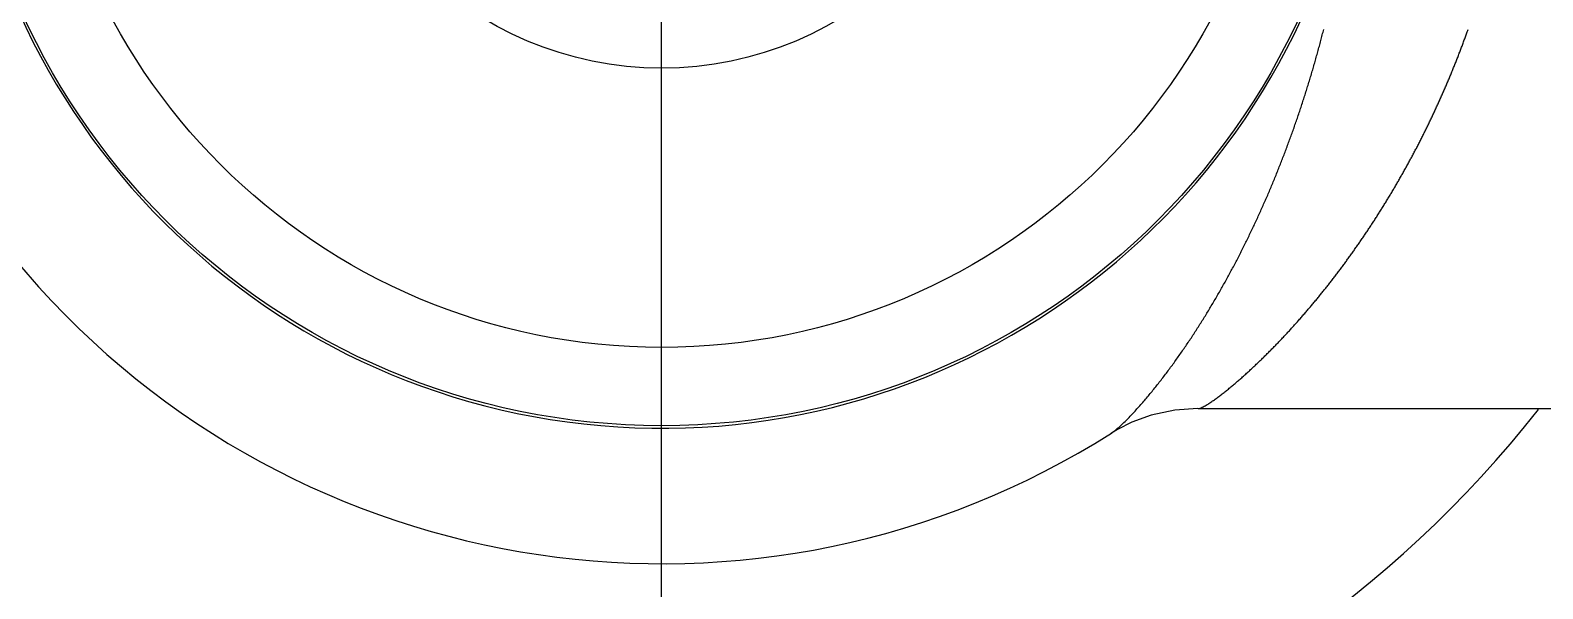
# Model space of a CAD drawing. Header units: millimetres. Extents: x 0 to 5600, y -67 to 2530.
# Drawn here: x 5084.86 to 5130.19, y 905.2 to 921.92 of the extents above; entities that cross this region are included whole.
import ezdxf
from ezdxf.lldxf.tags import DXFTag

# ---------------------------------------------------------------- set-up
doc = ezdxf.new("R2010")
doc.units = ezdxf.units.MM
doc.layers.add('내부선 및 부속', color=4, linetype='Continuous')
doc.layers.add('중심선', color=1, linetype='DASHED')
tags = doc.linetypes.add('DASHDOT', pattern=[70, 31, -13, 13, -13]).pattern_tags.tags
tags[10:11] = [DXFTag(74, 4), DXFTag(75, 0), DXFTag(340, '0'), DXFTag(46, 0.0), DXFTag(50, 0.0), DXFTag(44, 0.0), DXFTag(45, 0.0)]
tags[8:9] = [DXFTag(74, 4), DXFTag(75, 0), DXFTag(340, '0'), DXFTag(46, 0.0), DXFTag(50, 0.0), DXFTag(44, 0.0), DXFTag(45, 0.0)]
tags[6:7] = [DXFTag(74, 4), DXFTag(75, 0), DXFTag(340, '0'), DXFTag(46, 0.0), DXFTag(50, 0.0), DXFTag(44, 0.0), DXFTag(45, 0.0)]
tags[4:5] = [DXFTag(74, 4), DXFTag(75, 0), DXFTag(340, '0'), DXFTag(46, 0.0), DXFTag(50, 0.0), DXFTag(44, 0.0), DXFTag(45, 0.0)]
tags = doc.linetypes.add('DASHED', pattern=[25.72, 12.86, -12.86]).pattern_tags.tags
tags[6:7] = [DXFTag(74, 4), DXFTag(75, 0), DXFTag(340, '0'), DXFTag(46, 0.0), DXFTag(50, 0.0), DXFTag(44, 0.0), DXFTag(45, 0.0)]
tags[4:5] = [DXFTag(74, 4), DXFTag(75, 0), DXFTag(340, '0'), DXFTag(46, 0.0), DXFTag(50, 0.0), DXFTag(44, 0.0), DXFTag(45, 0.0)]

msp = doc.modelspace()

# ---------------------------------------------------------------- linework, layer by layer
at = {"layer": '내부선 및 부속', "linetype": 'Continuous'}
for p, q in [((5119.863, 910.593), (5139.327, 910.593)), ((5119.863, 910.593), (5139.327, 910.593)), ((5117.448, 909.969), (5117.262, 909.858)), ((5117.242, 909.845), (5117.251, 909.851))]:
    msp.add_line(p, q, dxfattribs=at)
at = {"layer": '내부선 및 부속', "linetype": 'Continuous', "flags": 128}
for points in [[(5117.348, 909.919), (5117.383, 909.946), (5117.416, 909.973), (5117.449, 910.001), (5117.482, 910.029), (5117.515, 910.058), (5117.547, 910.087), (5117.578, 910.117), (5117.61, 910.147), (5117.641, 910.177), (5117.672, 910.207), (5117.703, 910.237), (5117.734, 910.268), (5117.764, 910.299), (5117.794, 910.33), (5117.825, 910.361), (5117.855, 910.392), (5117.884, 910.423), (5117.914, 910.455), (5117.944, 910.487), (5117.973, 910.519), (5118.002, 910.55), (5118.031, 910.582), (5118.061, 910.615), (5118.089, 910.647), (5118.118, 910.679), (5118.147, 910.712), (5118.176, 910.744), (5118.204, 910.777), (5118.232, 910.81), (5118.261, 910.843), (5118.289, 910.875), (5118.317, 910.909), (5118.345, 910.942), (5118.373, 910.975), (5118.4, 911.008), (5118.428, 911.041), (5118.456, 911.075), (5118.483, 911.108), (5118.51, 911.142), (5118.538, 911.176), (5118.565, 911.209), (5118.592, 911.243), (5118.619, 911.277), (5118.646, 911.311), (5118.673, 911.345), (5118.7, 911.379), (5118.726, 911.413), (5118.753, 911.447), (5118.779, 911.482), (5118.806, 911.516), (5118.832, 911.55), (5118.858, 911.585), (5118.885, 911.619), (5118.911, 911.654), (5118.937, 911.688), (5118.963, 911.723), (5118.989, 911.758), (5119.014, 911.793), (5119.04, 911.828), (5119.066, 911.862), (5119.091, 911.897), (5119.117, 911.932), (5119.142, 911.967), (5119.168, 912.003), (5119.193, 912.038), (5119.218, 912.073), (5119.243, 912.108), (5119.268, 912.144), (5119.293, 912.179), (5119.318, 912.214), (5119.343, 912.25), (5119.368, 912.286), (5119.393, 912.321), (5119.417, 912.357), (5119.442, 912.392), (5119.466, 912.428), (5119.491, 912.464), (5119.515, 912.5), (5119.539, 912.536), (5119.564, 912.572), (5119.588, 912.608), (5119.612, 912.644), (5119.636, 912.68), (5119.66, 912.716), (5119.684, 912.752), (5119.708, 912.788), (5119.731, 912.824), (5119.755, 912.861), (5119.779, 912.897), (5119.802, 912.933), (5119.826, 912.97), (5119.849, 913.006), (5119.872, 913.043), (5119.896, 913.079), (5119.919, 913.116), (5119.942, 913.152), (5119.965, 913.189), (5119.988, 913.226), (5120.011, 913.263), (5120.034, 913.299), (5120.034, 913.299), (5120.057, 913.336), (5120.08, 913.373), (5120.102, 913.41), (5120.125, 913.447), (5120.147, 913.484), (5120.17, 913.521), (5120.192, 913.558), (5120.215, 913.595), (5120.237, 913.632), (5120.259, 913.669), (5120.282, 913.707), (5120.304, 913.744), (5120.326, 913.781), (5120.348, 913.818), (5120.37, 913.856), (5120.392, 913.893), (5120.413, 913.931), (5120.435, 913.968), (5120.457, 914.006), (5120.479, 914.043), (5120.5, 914.081), (5120.522, 914.118), (5120.543, 914.156), (5120.564, 914.194), (5120.586, 914.231), (5120.607, 914.269), (5120.628, 914.307), (5120.649, 914.345), (5120.67, 914.383), (5120.691, 914.421), (5120.712, 914.459), (5120.733, 914.497), (5120.754, 914.535), (5120.775, 914.573), (5120.796, 914.611), (5120.816, 914.649), (5120.837, 914.687), (5120.857, 914.725), (5120.878, 914.763), (5120.898, 914.801), (5120.919, 914.84), (5120.939, 914.878), (5120.959, 914.916), (5120.979, 914.955), (5120.999, 914.993), (5121.02, 915.032), (5121.04, 915.07), (5121.059, 915.108), (5121.079, 915.147), (5121.099, 915.186), (5121.119, 915.224), (5121.139, 915.263), (5121.158, 915.301), (5121.178, 915.34), (5121.197, 915.379), (5121.217, 915.417), (5121.236, 915.456), (5121.256, 915.495), (5121.275, 915.534), (5121.294, 915.573), (5121.313, 915.611), (5121.332, 915.65), (5121.352, 915.689), (5121.371, 915.728), (5121.39, 915.767), (5121.408, 915.806), (5121.427, 915.845), (5121.446, 915.884), (5121.465, 915.923), (5121.483, 915.962), (5121.502, 916.002), (5121.521, 916.041), (5121.539, 916.08), (5121.557, 916.119), (5121.576, 916.158), (5121.594, 916.198), (5121.612, 916.237), (5121.631, 916.276), (5121.649, 916.316), (5121.667, 916.355), (5121.685, 916.394), (5121.703, 916.434), (5121.721, 916.473), (5121.739, 916.513), (5121.756, 916.552), (5121.774, 916.592), (5121.792, 916.631), (5121.81, 916.671), (5121.827, 916.711), (5121.845, 916.75), (5121.862, 916.79), (5121.879, 916.83), (5121.897, 916.869), (5121.914, 916.909), (5121.931, 916.949), (5121.949, 916.989), (5121.966, 917.028), (5121.983, 917.068), (5122, 917.108), (5122.017, 917.148), (5122.017, 917.148), (5122.034, 917.188), (5122.051, 917.228), (5122.067, 917.268), (5122.084, 917.308), (5122.101, 917.348), (5122.117, 917.388), (5122.134, 917.428), (5122.15, 917.468), (5122.167, 917.508), (5122.183, 917.548), (5122.2, 917.588), (5122.216, 917.628), (5122.232, 917.669), (5122.248, 917.709), (5122.265, 917.749), (5122.281, 917.789), (5122.297, 917.829), (5122.313, 917.87), (5122.329, 917.91), (5122.344, 917.95), (5122.36, 917.991), (5122.376, 918.031), (5122.392, 918.071), (5122.407, 918.112), (5122.423, 918.152), (5122.438, 918.193), (5122.454, 918.233), (5122.469, 918.274), (5122.485, 918.314), (5122.5, 918.355), (5122.515, 918.395), (5122.53, 918.436), (5122.546, 918.477), (5122.561, 918.517), (5122.576, 918.558), (5122.591, 918.599), (5122.606, 918.639), (5122.621, 918.68), (5122.635, 918.721), (5122.65, 918.761), (5122.665, 918.802), (5122.68, 918.843), (5122.694, 918.884), (5122.709, 918.925), (5122.723, 918.965), (5122.738, 919.006), (5122.752, 919.047), (5122.766, 919.088), (5122.781, 919.129), (5122.795, 919.17), (5122.809, 919.211), (5122.823, 919.252), (5122.837, 919.293), (5122.851, 919.334), (5122.865, 919.375), (5122.879, 919.416), (5122.893, 919.457), (5122.907, 919.498), (5122.921, 919.539), (5122.934, 919.58), (5122.948, 919.621), (5122.962, 919.662), (5122.975, 919.704), (5122.989, 919.745), (5123.002, 919.786), (5123.016, 919.827), (5123.029, 919.868), (5123.042, 919.91), (5123.055, 919.951), (5123.069, 919.992), (5123.082, 920.034), (5123.095, 920.075), (5123.108, 920.116), (5123.121, 920.158), (5123.134, 920.199), (5123.146, 920.24), (5123.159, 920.282), (5123.172, 920.323), (5123.185, 920.365), (5123.197, 920.406), (5123.21, 920.448), (5123.222, 920.489), (5123.235, 920.53), (5123.247, 920.572), (5123.26, 920.614), (5123.272, 920.655), (5123.284, 920.697), (5123.297, 920.738), (5123.309, 920.78), (5123.321, 920.821), (5123.333, 920.863), (5123.345, 920.905), (5123.357, 920.946), (5123.369, 920.988), (5123.381, 921.03), (5123.393, 921.071), (5123.404, 921.113), (5123.416, 921.155), (5123.428, 921.197), (5123.439, 921.238), (5123.439, 921.238), (5123.451, 921.28), (5123.462, 921.322), (5123.474, 921.364), (5123.485, 921.405), (5123.497, 921.447), (5123.508, 921.489), (5123.519, 921.531), (5123.53, 921.573), (5123.541, 921.615), (5123.552, 921.657), (5123.564, 921.699), (5123.574, 921.74), (5123.585, 921.782), (5123.596, 921.824), (5123.607, 921.866), (5123.618, 921.908), (5123.629, 921.95)], [(5119.863, 910.593), (5119.896, 910.597), (5119.928, 910.606), (5119.958, 910.619), (5119.989, 910.633), (5120.018, 910.647), (5120.047, 910.663), (5120.076, 910.679), (5120.104, 910.695), (5120.132, 910.712), (5120.16, 910.729), (5120.188, 910.747), (5120.215, 910.765), (5120.243, 910.783), (5120.27, 910.802), (5120.297, 910.82), (5120.324, 910.839), (5120.351, 910.858), (5120.378, 910.877), (5120.404, 910.897), (5120.431, 910.916), (5120.457, 910.935), (5120.484, 910.955), (5120.51, 910.975), (5120.536, 910.995), (5120.562, 911.015), (5120.588, 911.035), (5120.614, 911.055), (5120.64, 911.075), (5120.666, 911.096), (5120.692, 911.116), (5120.717, 911.137), (5120.743, 911.157), (5120.769, 911.178), (5120.794, 911.199), (5120.819, 911.22), (5120.845, 911.24), (5120.87, 911.261), (5120.895, 911.283), (5120.921, 911.304), (5120.946, 911.325), (5120.971, 911.346), (5120.996, 911.367), (5121.021, 911.389), (5121.046, 911.41), (5121.071, 911.432), (5121.096, 911.453), (5121.12, 911.475), (5121.145, 911.496), (5121.17, 911.518), (5121.194, 911.54), (5121.219, 911.562), (5121.244, 911.584), (5121.268, 911.606), (5121.293, 911.628), (5121.317, 911.65), (5121.341, 911.672), (5121.366, 911.694), (5121.39, 911.716), (5121.414, 911.738), (5121.438, 911.76), (5121.463, 911.783), (5121.487, 911.805), (5121.511, 911.828), (5121.535, 911.85), (5121.559, 911.872), (5121.583, 911.895), (5121.607, 911.918), (5121.63, 911.94), (5121.654, 911.963), (5121.678, 911.986), (5121.702, 912.008), (5121.726, 912.031), (5121.749, 912.054), (5121.773, 912.077), (5121.796, 912.1), (5121.82, 912.123), (5121.843, 912.146), (5121.867, 912.169), (5121.89, 912.192), (5121.914, 912.215), (5121.937, 912.238), (5121.96, 912.261), (5121.984, 912.285), (5122.007, 912.308), (5122.03, 912.331), (5122.053, 912.355), (5122.076, 912.378), (5122.099, 912.401), (5122.122, 912.425), (5122.145, 912.448), (5122.168, 912.472), (5122.191, 912.495), (5122.214, 912.519), (5122.237, 912.543), (5122.26, 912.566), (5122.283, 912.59), (5122.305, 912.614), (5122.328, 912.638), (5122.351, 912.661), (5122.373, 912.685), (5122.373, 912.685), (5122.396, 912.709), (5122.419, 912.733), (5122.441, 912.757), (5122.464, 912.781), (5122.486, 912.805), (5122.508, 912.829), (5122.531, 912.853), (5122.553, 912.877), (5122.576, 912.902), (5122.598, 912.926), (5122.62, 912.95), (5122.642, 912.974), (5122.664, 912.998), (5122.687, 913.023), (5122.709, 913.047), (5122.731, 913.072), (5122.753, 913.096), (5122.775, 913.12), (5122.797, 913.145), (5122.819, 913.169), (5122.84, 913.194), (5122.862, 913.219), (5122.884, 913.243), (5122.906, 913.268), (5122.928, 913.292), (5122.949, 913.317), (5122.971, 913.342), (5122.993, 913.367), (5123.014, 913.391), (5123.036, 913.416), (5123.057, 913.441), (5123.079, 913.466), (5123.1, 913.491), (5123.122, 913.516), (5123.143, 913.541), (5123.164, 913.566), (5123.186, 913.591), (5123.207, 913.616), (5123.228, 913.641), (5123.25, 913.666), (5123.271, 913.691), (5123.292, 913.716), (5123.313, 913.742), (5123.334, 913.767), (5123.355, 913.792), (5123.376, 913.818), (5123.397, 913.843), (5123.418, 913.868), (5123.439, 913.894), (5123.46, 913.919), (5123.481, 913.944), (5123.502, 913.97), (5123.522, 913.995), (5123.543, 914.021), (5123.564, 914.046), (5123.584, 914.072), (5123.605, 914.098), (5123.626, 914.123), (5123.646, 914.149), (5123.667, 914.175), (5123.687, 914.2), (5123.708, 914.226), (5123.728, 914.252), (5123.749, 914.278), (5123.769, 914.303), (5123.789, 914.329), (5123.809, 914.355), (5123.83, 914.381), (5123.85, 914.407), (5123.87, 914.433), (5123.89, 914.459), (5123.91, 914.485), (5123.931, 914.511), (5123.951, 914.537), (5123.971, 914.563), (5123.991, 914.589), (5124.011, 914.615), (5124.03, 914.642), (5124.05, 914.668), (5124.07, 914.694), (5124.09, 914.72), (5124.11, 914.747), (5124.129, 914.773), (5124.149, 914.799), (5124.169, 914.826), (5124.189, 914.852), (5124.208, 914.878), (5124.228, 914.905), (5124.247, 914.931), (5124.267, 914.958), (5124.286, 914.984), (5124.306, 915.011), (5124.325, 915.037), (5124.344, 915.064), (5124.364, 915.09), (5124.383, 915.117), (5124.402, 915.144), (5124.422, 915.17), (5124.441, 915.197), (5124.46, 915.224), (5124.46, 915.224), (5124.479, 915.251), (5124.498, 915.277), (5124.517, 915.304), (5124.536, 915.331), (5124.555, 915.358), (5124.574, 915.385), (5124.593, 915.412), (5124.612, 915.438), (5124.631, 915.465), (5124.65, 915.492), (5124.668, 915.519), (5124.687, 915.546), (5124.706, 915.573), (5124.725, 915.6), (5124.743, 915.628), (5124.762, 915.655), (5124.78, 915.682), (5124.799, 915.709), (5124.817, 915.736), (5124.836, 915.763), (5124.854, 915.791), (5124.873, 915.818), (5124.891, 915.845), (5124.91, 915.872), (5124.928, 915.9), (5124.946, 915.927), (5124.964, 915.954), (5124.983, 915.982), (5125.001, 916.009), (5125.019, 916.037), (5125.037, 916.064), (5125.055, 916.092), (5125.073, 916.119), (5125.091, 916.147), (5125.109, 916.174), (5125.127, 916.202), (5125.145, 916.229), (5125.163, 916.257), (5125.181, 916.284), (5125.198, 916.312), (5125.216, 916.34), (5125.234, 916.368), (5125.252, 916.395), (5125.269, 916.423), (5125.287, 916.451), (5125.304, 916.479), (5125.322, 916.506), (5125.339, 916.534), (5125.357, 916.562), (5125.374, 916.59), (5125.392, 916.618), (5125.409, 916.646), (5125.427, 916.674), (5125.444, 916.702), (5125.461, 916.73), (5125.478, 916.758), (5125.496, 916.786), (5125.513, 916.814), (5125.53, 916.842), (5125.547, 916.87), (5125.564, 916.898), (5125.581, 916.926), (5125.598, 916.954), (5125.615, 916.982), (5125.632, 917.011), (5125.649, 917.039), (5125.666, 917.067), (5125.683, 917.095), (5125.699, 917.124), (5125.716, 917.152), (5125.733, 917.18), (5125.75, 917.208), (5125.766, 917.237), (5125.783, 917.265), (5125.799, 917.294), (5125.816, 917.322), (5125.832, 917.35), (5125.849, 917.379), (5125.865, 917.407), (5125.882, 917.436), (5125.898, 917.464), (5125.914, 917.493), (5125.931, 917.521), (5125.947, 917.55), (5125.963, 917.579), (5125.98, 917.607), (5125.996, 917.636), (5126.012, 917.665), (5126.028, 917.693), (5126.044, 917.722), (5126.06, 917.751), (5126.076, 917.779), (5126.092, 917.808), (5126.108, 917.837), (5126.124, 917.866), (5126.14, 917.895), (5126.155, 917.923), (5126.171, 917.952), (5126.187, 917.981), (5126.203, 918.01), (5126.203, 918.01), (5126.218, 918.039), (5126.234, 918.068), (5126.25, 918.097), (5126.265, 918.126), (5126.281, 918.155), (5126.296, 918.184), (5126.312, 918.213), (5126.327, 918.242), (5126.343, 918.271), (5126.358, 918.3), (5126.373, 918.329), (5126.389, 918.358), (5126.404, 918.387), (5126.419, 918.417), (5126.434, 918.446), (5126.449, 918.475), (5126.465, 918.504), (5126.48, 918.533), (5126.495, 918.563), (5126.51, 918.592), (5126.525, 918.621), (5126.54, 918.65), (5126.555, 918.68), (5126.569, 918.709), (5126.584, 918.739), (5126.599, 918.768), (5126.614, 918.797), (5126.629, 918.827), (5126.643, 918.856), (5126.658, 918.886), (5126.673, 918.915), (5126.687, 918.945), (5126.702, 918.974), (5126.716, 919.004), (5126.731, 919.033), (5126.745, 919.063), (5126.76, 919.092), (5126.774, 919.122), (5126.788, 919.151), (5126.803, 919.181), (5126.817, 919.211), (5126.831, 919.24), (5126.845, 919.27), (5126.859, 919.3), (5126.874, 919.329), (5126.888, 919.359), (5126.902, 919.389), (5126.916, 919.419), (5126.93, 919.448), (5126.944, 919.478), (5126.958, 919.508), (5126.971, 919.538), (5126.985, 919.568), (5126.999, 919.598), (5127.013, 919.628), (5127.027, 919.657), (5127.04, 919.687), (5127.054, 919.717), (5127.068, 919.747), (5127.081, 919.777), (5127.095, 919.807), (5127.108, 919.837), (5127.122, 919.867), (5127.135, 919.897), (5127.149, 919.927), (5127.162, 919.957), (5127.175, 919.987), (5127.189, 920.017), (5127.202, 920.048), (5127.215, 920.078), (5127.228, 920.108), (5127.242, 920.138), (5127.255, 920.168), (5127.268, 920.198), (5127.281, 920.229), (5127.294, 920.259), (5127.307, 920.289), (5127.32, 920.319), (5127.333, 920.35), (5127.346, 920.38), (5127.358, 920.41), (5127.371, 920.44), (5127.384, 920.471), (5127.397, 920.501), (5127.409, 920.531), (5127.422, 920.562), (5127.435, 920.592), (5127.447, 920.623), (5127.46, 920.653), (5127.472, 920.683), (5127.485, 920.714), (5127.497, 920.744), (5127.51, 920.775), (5127.522, 920.805), (5127.534, 920.836), (5127.547, 920.866), (5127.559, 920.897), (5127.571, 920.927), (5127.583, 920.958), (5127.595, 920.989), (5127.595, 920.989), (5127.607, 921.019), (5127.62, 921.05), (5127.632, 921.08), (5127.644, 921.111), (5127.656, 921.142), (5127.667, 921.172), (5127.679, 921.203), (5127.691, 921.234), (5127.703, 921.264), (5127.715, 921.295), (5127.727, 921.326), (5127.738, 921.357), (5127.75, 921.387), (5127.762, 921.418), (5127.773, 921.449), (5127.785, 921.48), (5127.796, 921.511), (5127.808, 921.541), (5127.819, 921.572), (5127.831, 921.603), (5127.842, 921.634), (5127.853, 921.665), (5127.865, 921.696), (5127.876, 921.727), (5127.887, 921.758), (5127.898, 921.789), (5127.909, 921.819), (5127.921, 921.85), (5127.932, 921.881), (5127.943, 921.912), (5127.954, 921.943)], [(5119.857, 910.593), (5119.168, 910.545), (5118.455, 910.392), (5117.881, 910.185), (5117.448, 909.969)], [(5117.279, 909.869), (5117.279, 909.869), (5117.279, 909.869), (5117.28, 909.87), (5117.28, 909.87), (5117.281, 909.87), (5117.281, 909.871), (5117.282, 909.871), (5117.282, 909.871), (5117.283, 909.872), (5117.283, 909.872), (5117.283, 909.872), (5117.284, 909.872), (5117.284, 909.873), (5117.285, 909.873), (5117.285, 909.873), (5117.286, 909.874), (5117.286, 909.874), (5117.287, 909.874), (5117.287, 909.875), (5117.288, 909.875), (5117.288, 909.875), (5117.288, 909.876), (5117.289, 909.876), (5117.289, 909.876), (5117.29, 909.876), (5117.29, 909.877), (5117.291, 909.877), (5117.291, 909.877), (5117.292, 909.878), (5117.292, 909.878), (5117.292, 909.878), (5117.293, 909.879), (5117.293, 909.879), (5117.294, 909.879), (5117.294, 909.88), (5117.295, 909.88), (5117.295, 909.88), (5117.296, 909.88), (5117.296, 909.881), (5117.296, 909.881), (5117.297, 909.881), (5117.297, 909.882), (5117.298, 909.882), (5117.298, 909.882), (5117.299, 909.883), (5117.299, 909.883), (5117.3, 909.883), (5117.3, 909.884), (5117.3, 909.884), (5117.301, 909.884), (5117.301, 909.884), (5117.302, 909.885), (5117.302, 909.885), (5117.303, 909.885), (5117.303, 909.886), (5117.304, 909.886), (5117.304, 909.886), (5117.304, 909.887), (5117.305, 909.887), (5117.305, 909.887), (5117.306, 909.888), (5117.306, 909.888), (5117.307, 909.888), (5117.307, 909.889), (5117.307, 909.889), (5117.308, 909.889), (5117.308, 909.889), (5117.309, 909.89), (5117.309, 909.89), (5117.31, 909.89), (5117.31, 909.891), (5117.311, 909.891), (5117.311, 909.891), (5117.311, 909.892), (5117.312, 909.892), (5117.312, 909.892), (5117.313, 909.893), (5117.313, 909.893), (5117.314, 909.893), (5117.314, 909.894), (5117.315, 909.894), (5117.315, 909.894), (5117.315, 909.894), (5117.316, 909.895), (5117.316, 909.895), (5117.317, 909.895), (5117.317, 909.896), (5117.318, 909.896), (5117.318, 909.896), (5117.318, 909.897), (5117.319, 909.897), (5117.319, 909.897), (5117.32, 909.898), (5117.32, 909.898), (5117.321, 909.898), (5117.321, 909.899), (5117.322, 909.899), (5117.322, 909.899), (5117.322, 909.9), (5117.323, 909.9), (5117.323, 909.9), (5117.323, 909.9), (5117.324, 909.901), (5117.324, 909.901), (5117.325, 909.901), (5117.325, 909.902), (5117.325, 909.902), (5117.326, 909.902), (5117.326, 909.902), (5117.327, 909.903), (5117.327, 909.903), (5117.328, 909.903), (5117.328, 909.904), (5117.328, 909.904), (5117.329, 909.904), (5117.329, 909.905), (5117.33, 909.905), (5117.33, 909.905), (5117.331, 909.906), (5117.331, 909.906), (5117.332, 909.906), (5117.332, 909.907), (5117.332, 909.907), (5117.333, 909.907), (5117.333, 909.908), (5117.334, 909.908), (5117.334, 909.908), (5117.335, 909.909), (5117.335, 909.909), (5117.335, 909.909), (5117.336, 909.91), (5117.336, 909.91), (5117.337, 909.91), (5117.337, 909.911), (5117.338, 909.911), (5117.338, 909.911), (5117.338, 909.912), (5117.339, 909.912), (5117.339, 909.912), (5117.34, 909.913), (5117.34, 909.913), (5117.341, 909.913), (5117.341, 909.913), (5117.341, 909.914), (5117.342, 909.914), (5117.342, 909.914), (5117.343, 909.915), (5117.343, 909.915), (5117.344, 909.915), (5117.344, 909.916), (5117.344, 909.916), (5117.345, 909.916), (5117.345, 909.917), (5117.346, 909.917), (5117.346, 909.917), (5117.347, 909.918), (5117.347, 909.918), (5117.347, 909.918), (5117.348, 909.919), (5117.348, 909.919), (5117.348, 909.919)]]:
    msp.add_lwpolyline(points, dxfattribs=at)
at = {"layer": '내부선 및 부속', "linetype": 'Continuous'}
for radius in [21.044, 18.7, 10.335]:
    msp.add_circle((5103.783, 931.124), radius, dxfattribs=at)
for centre, radius, start, end in [((5103.783, 931.124), 33.363, 38.0306, 321.9694), ((5103.783, 931.124), 25.178, 57.6319, 302.3682), ((5103.783, 931.124), 21.121, 9.8898, 350.1102), ((5116.789, 910.603), 0.883, 302.3943, 303.6598)]:
    msp.add_arc(centre, radius, start, end, dxfattribs=at)
at = {"layer": '중심선', "linetype": 'DASHDOT'}
msp.add_line((5103.783, 877.761), (5103.783, 984.486), dxfattribs=at)

doc.saveas('drawing.dxf')
